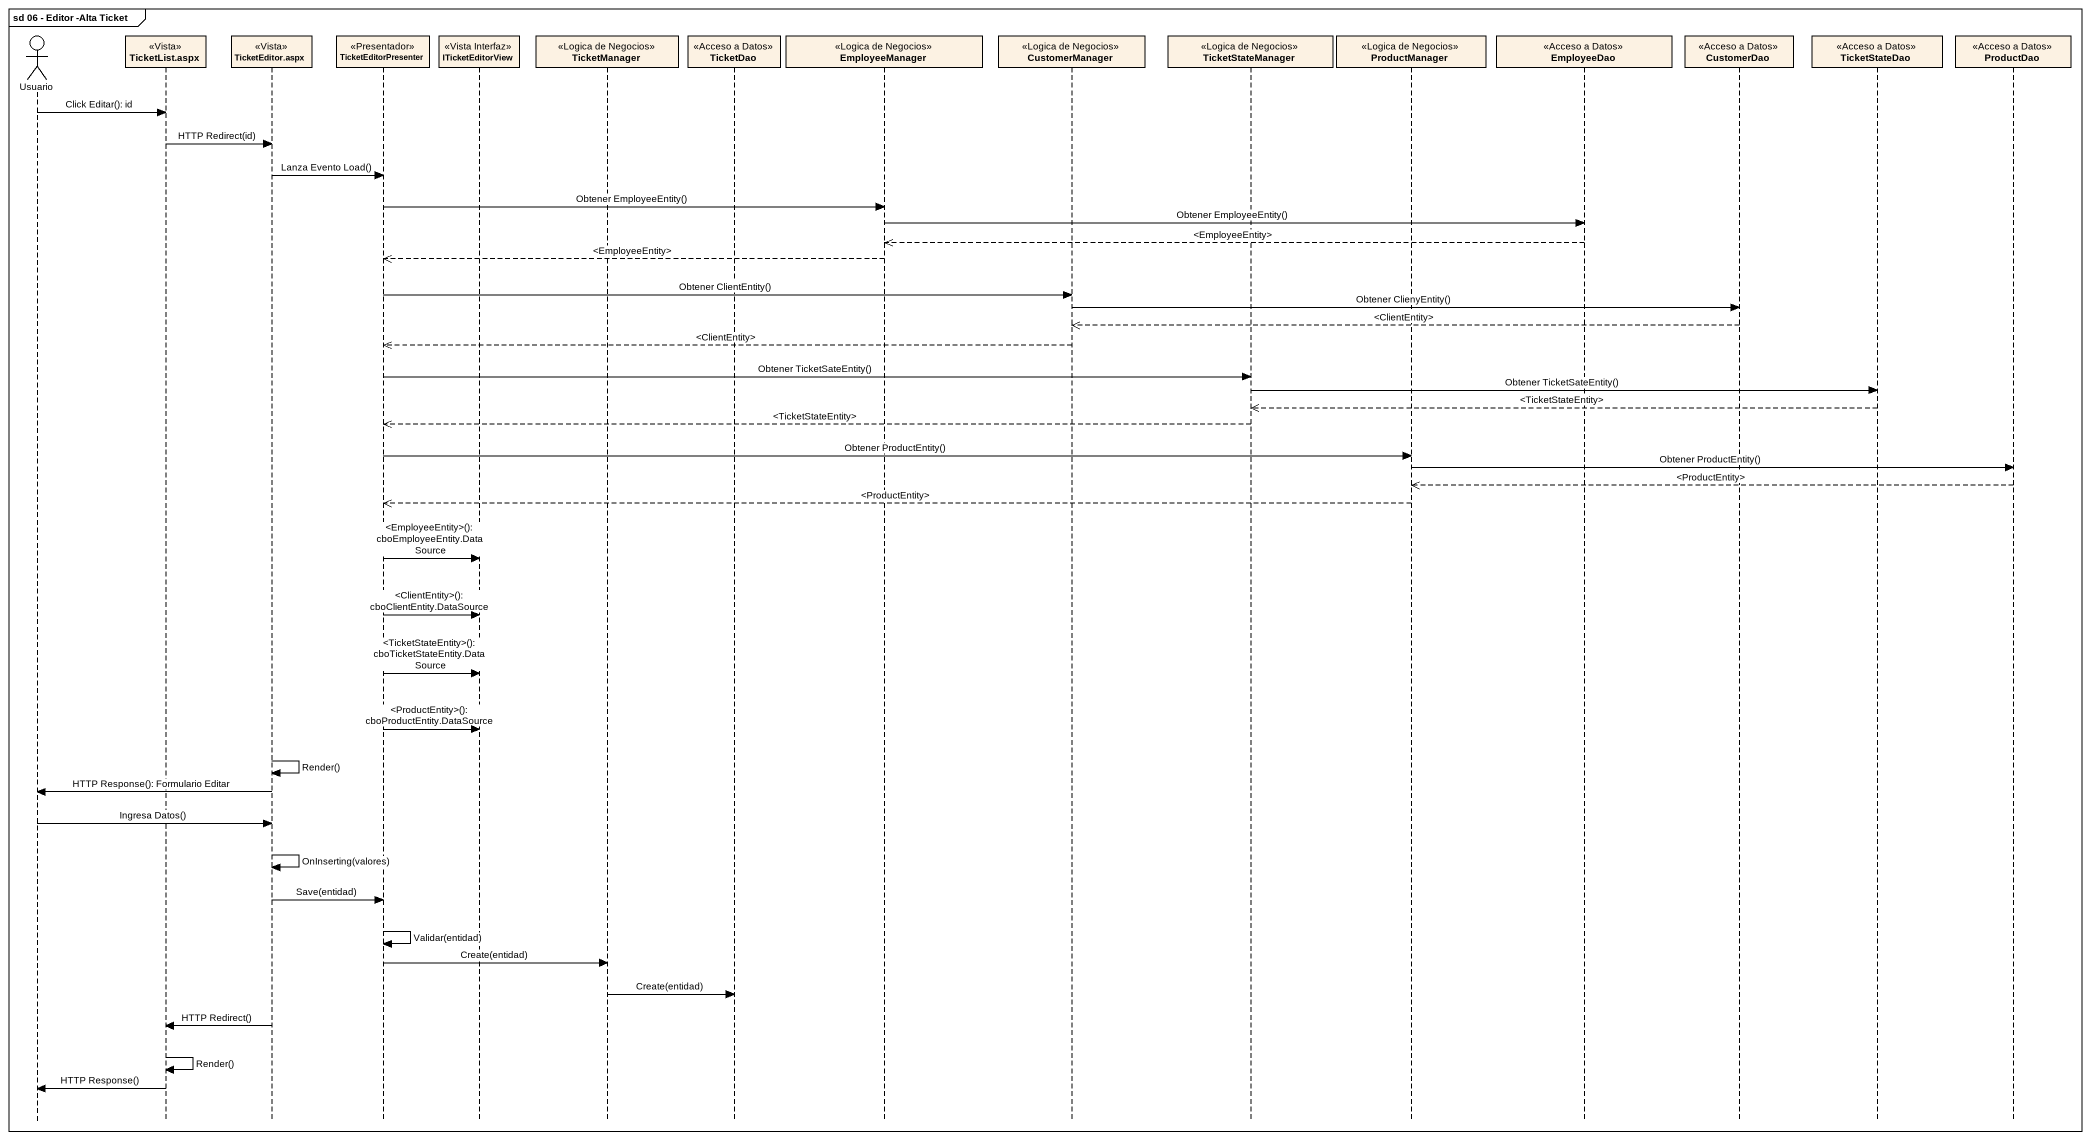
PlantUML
@startuml
mainframe sd 06 - Editor -Alta Ticket
hide footbox
actor Usuario
participant "TicketList.aspx" as TicketList_aspx <<Vista>>
participant "TicketEditor.aspx" as TicketEditor_aspx <<Vista>>
participant TicketEditorPresenter <<Presentador>>
participant ITicketEditorView <<Vista Interfaz>>
participant TicketManager <<Logica de Negocios>>
participant TicketDao <<Acceso a Datos>>
participant EmployeeManager <<Logica de Negocios>>
participant CustomerManager <<Logica de Negocios>>
participant TicketStateManager <<Logica de Negocios>>
participant ProductManager <<Logica de Negocios>>
participant EmployeeDao <<Acceso a Datos>>
participant CustomerDao <<Acceso a Datos>>
participant TicketStateDao <<Acceso a Datos>>
participant ProductDao <<Acceso a Datos>>

Usuario -> TicketList_aspx : Click Editar(): id
TicketList_aspx -> TicketEditor_aspx : HTTP Redirect(id)
TicketEditor_aspx -> TicketEditorPresenter : Lanza Evento Load()
TicketEditorPresenter -> EmployeeManager : Obtener EmployeeEntity()
EmployeeManager -> EmployeeDao : Obtener EmployeeEntity()
EmployeeDao -->> EmployeeManager : <EmployeeEntity>
EmployeeManager -->> TicketEditorPresenter : <EmployeeEntity>
TicketEditorPresenter -> CustomerManager : Obtener ClientEntity()
CustomerManager -> CustomerDao : Obtener ClienyEntity()
CustomerDao -->> CustomerManager : <ClientEntity>
CustomerManager -->> TicketEditorPresenter : <ClientEntity>
TicketEditorPresenter -> TicketStateManager : Obtener TicketSateEntity()
TicketStateManager -> TicketStateDao : Obtener TicketSateEntity()
TicketStateDao -->> TicketStateManager : <TicketStateEntity>
TicketStateManager -->> TicketEditorPresenter : <TicketStateEntity>
TicketEditorPresenter -> ProductManager : Obtener ProductEntity()
ProductManager -> ProductDao : Obtener ProductEntity()
ProductDao -->> ProductManager : <ProductEntity>
ProductManager -->> TicketEditorPresenter : <ProductEntity>
TicketEditorPresenter -> ITicketEditorView : <EmployeeEntity>(): cboEmployeeEntity.DataSource
TicketEditorPresenter -> ITicketEditorView : <ClientEntity>(): cboClientEntity.DataSource
TicketEditorPresenter -> ITicketEditorView : <TicketStateEntity>(): cboTicketStateEntity.DataSource
TicketEditorPresenter -> ITicketEditorView : <ProductEntity>(): cboProductEntity.DataSource
TicketEditor_aspx -> TicketEditor_aspx : Render()
TicketEditor_aspx -> Usuario : HTTP Response(): Formulario Editar
Usuario -> TicketEditor_aspx : Ingresa Datos()
TicketEditor_aspx -> TicketEditor_aspx : OnInserting(valores)
TicketEditor_aspx -> TicketEditorPresenter : Save(entidad)
TicketEditorPresenter -> TicketEditorPresenter : Validar(entidad)
TicketEditorPresenter -> TicketManager : Create(entidad)
TicketManager -> TicketDao : Create(entidad)
TicketEditor_aspx -> TicketList_aspx : HTTP Redirect()
TicketList_aspx -> TicketList_aspx : Render()
TicketList_aspx -> Usuario : HTTP Response()
@enduml
